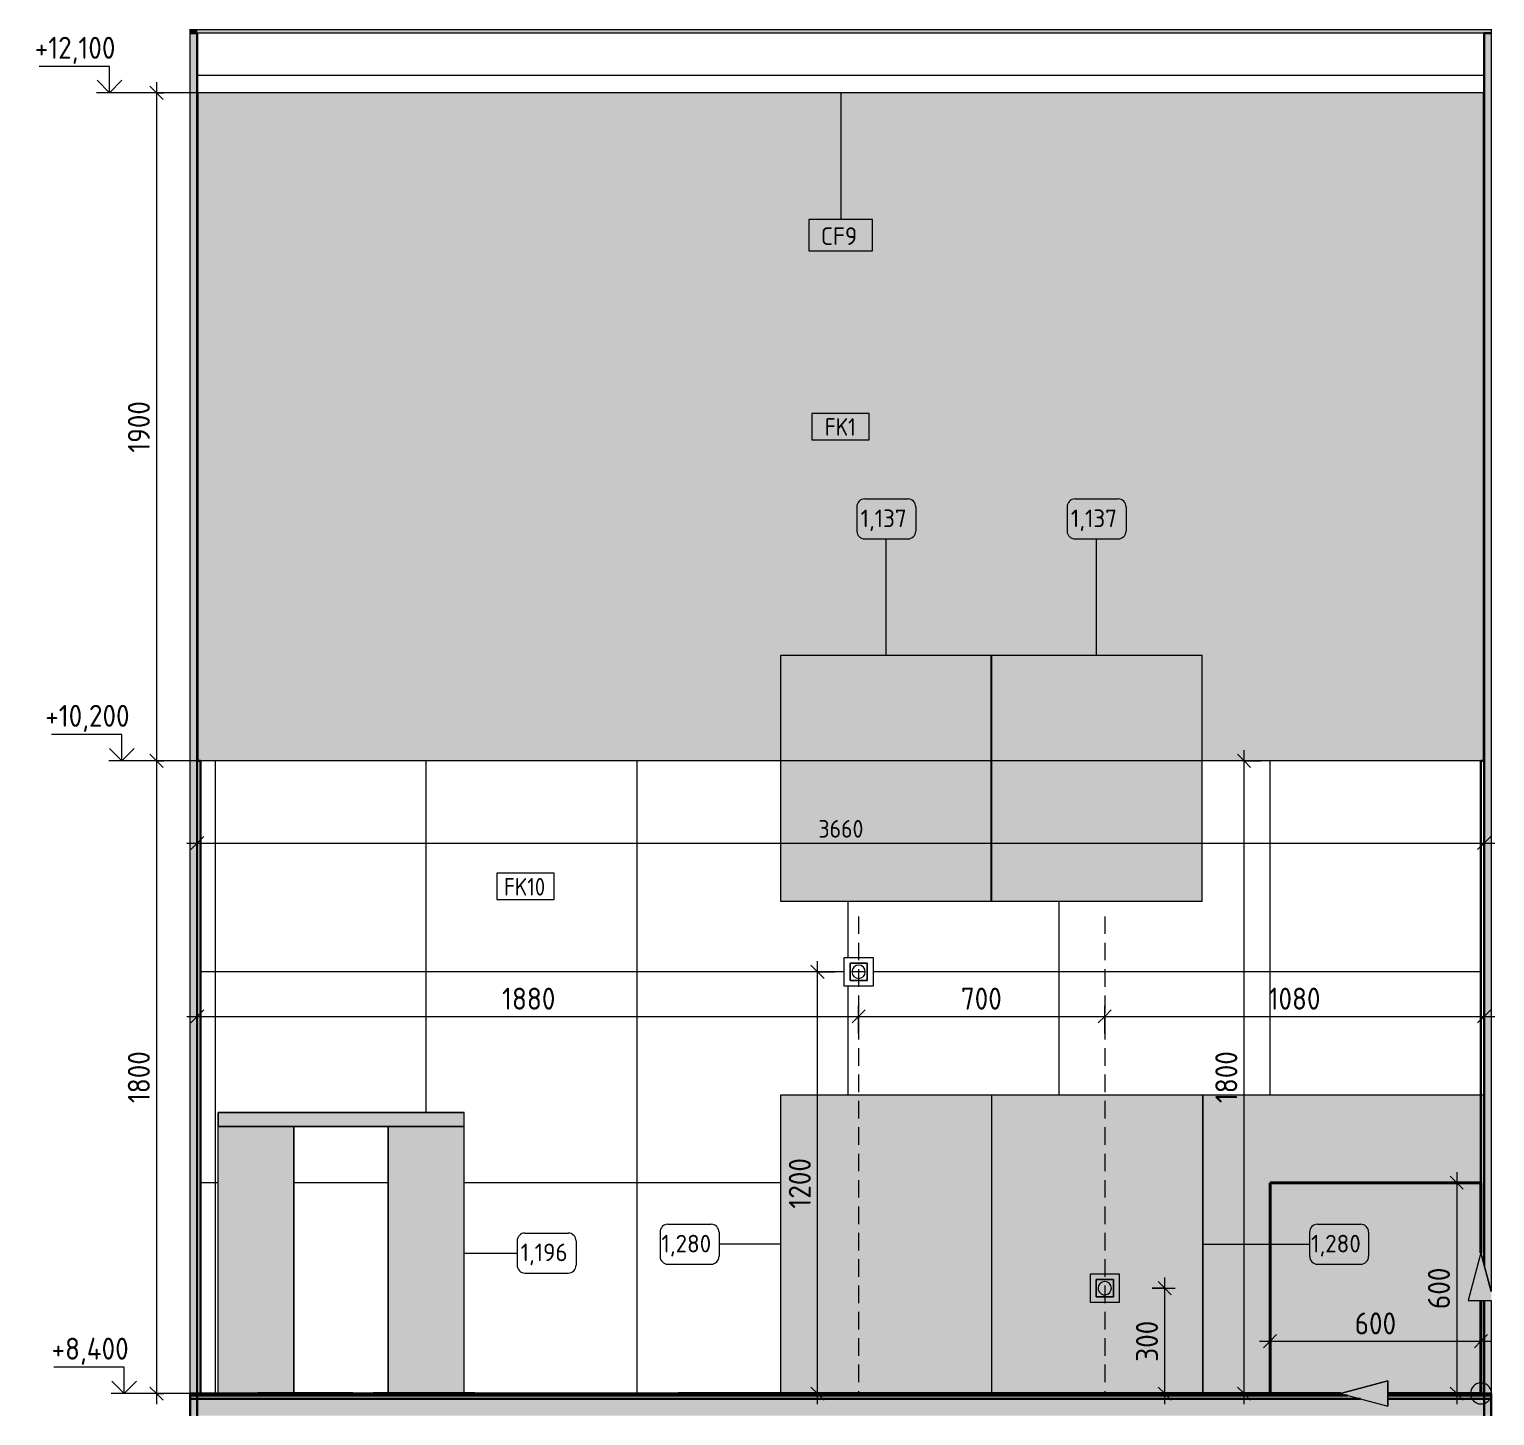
# Model space of a CAD drawing. Header units: millimetres. Extents: x 88919 to 124236, y -1987 to 12281.
# Drawn here: x 113036 to 117204, y 8337 to 12281 of the extents above; entities that cross this region are included whole.
import ezdxf

# ---------------------------------------------------------------- set-up
doc = ezdxf.new("R2010")
doc.units = ezdxf.units.MM
doc.linetypes.add('ADSK_Штрих_ш2 п1', pattern=[75, 50, -25])
for name, color, linetype, lineweight in [('A-ANNO-DIMS', 7, 'Continuous', 9), ('A-ANNO-DIMS-25', 7, 'Continuous', 9), ('A-CLNG-IDEN', 7, 'Continuous', 9), ('A-DETL', 7, 'Continuous', 9), ('A-DETL-1', 7, 'Continuous', 40), ('A-DETL-2', 7, 'ADSK_Штрих_ш2 п1', 9), ('A-DETL-GENF', 7, 'Continuous', 9), ('A-FLOR', 7, 'Continuous', 9), ('A-WALL-2', 7, 'Continuous', 9), ('A-WALL-IDEN', 7, 'Continuous', 9), ('A-WALL-PATT', 7, 'Continuous', 9), ('E-ELEC-EQPM', 7, 'Continuous', 9), ('G-ANNO-DIMS', 7, 'Continuous', 9), ('G-ANNO-DIMS-1', 7, 'Continuous', 20), ('I-FURN-IDEN', 7, 'Continuous', 9), ('I-WALL', 7, 'Continuous', 9), ('P-SANR-FIXT', 7, 'Continuous', 9), ('Электрические приборы', 7, 'Continuous', 9)]:
    doc.layers.add(name, color=color, linetype=linetype, lineweight=lineweight)
for name, color, linetype, lineweight, true_color in [('A-FLOR-1', 7, 'Continuous', 9, 0x787878), ('A-FLOR-FNSH-1', 7, 'Continuous', 30, 0x3c3c3c), ('A-FLOR-FNSH-2', 7, 'Continuous', 30, 0x757575), ('A-FLOR-FNSH-3', 251, 'Continuous', 30, 0x505050), ('A-WALL-4', 7, 'Continuous', 30, 0x3c3c3c), ('A-WALL-5', 7, 'Continuous', 30, 0x757575), ('A-WALL-FNSH-2', 7, 'Continuous', 30, 0x3c3c3c), ('A-WALL-FNSH-3', 7, 'Continuous', 30, 0x757575), ('I-FURN-10', 7, 'Continuous', 9, 0x9e9e9e), ('I-FURN-6', 7, 'Continuous', 9, 0xacacac), ('I-FURN-8', 7, 'Continuous', 9, 0xc0c0c0), ('I-FURN-9', 7, 'Continuous', 9, 0x949494), ('I-WALL-1', 7, 'Continuous', 9, 0x787878), ('Розетки', 7, 'Continuous', 9, 0xff1e23)]:
    doc.layers.add(name, color=color, linetype=linetype, lineweight=lineweight, true_color=true_color)
doc.layers.add('I-FURN-11', color=7, linetype='Continuous', lineweight=9, true_color=0xfbfbfb, transparency=0.7)
doc.layers.add('I-FURN-7', color=7, linetype='Continuous', lineweight=9, true_color=0x7f7f7f, transparency=0.7)
doc.styles.add('GOST Common_5', font='GOST_Common.ttf', dxfattribs={"height": 50})
doc.styles.add('GOST Common_6', font='GOST_Common.ttf', dxfattribs={"width": 0.9, "height": 50})
doc.styles.add('ISOCPEUR_2', font='isocpeur.ttf', dxfattribs={"width": 0.9, "height": 62.5})
doc.styles.add('ISOCPEUR_3', font='isocpeur.ttf', dxfattribs={"width": 0.9, "height": 50})
doc.dimstyles.new('ISO-2_0_0_9К_Средний_округл2', dxfattribs={"dimscale": 304.8, "dimtxt": 49.799059, "dimasz": 0.123031, "dimexe": 0.098425, "dimexo": 0, "dimgap": 0, "dimtad": 1, "dimdec": 0, "dimrnd": 10, "dimzin": 0, "dimdsep": 46, "dimtxsty": 'ISOCPEUR_3', "dimblk1": 'OBLIQUE', "dimblk2": 'OBLIQUE', "dimsah": 1, "dimcen": 0.09, "dimdle": 0.098425, "dimazin": 0, "dimtfac": 1, "dimtdec": 4, "dimtix": 1, "dimtmove": 0, "dimatfit": 3, "dimfxl": 1, "dimtvp": 1, "dimtolj": 1, "dimtzin": 0, "dimarcsym": 2})
doc.dimstyles.new('ISO-2_5_0_9К_БОЛЬШОЙ_1', dxfattribs={"dimscale": 304.8, "dimtxt": 62.248823, "dimasz": 0.123031, "dimexe": 0.098425, "dimexo": 0.246063, "dimgap": 0, "dimtad": 1, "dimdec": 0, "dimrnd": 10, "dimzin": 0, "dimdsep": 46, "dimtxsty": 'ISOCPEUR_2', "dimblk1": 'OBLIQUE', "dimblk2": 'OBLIQUE', "dimsah": 1, "dimcen": 0.09, "dimdle": 0.098425, "dimazin": 0, "dimtfac": 1, "dimtdec": 4, "dimtix": 1, "dimtmove": 0, "dimatfit": 3, "dimfxl": 1, "dimtvp": 1, "dimtolj": 1, "dimtzin": 0, "dimarcsym": 2})
pattern_1 = [(0, (123893.727, 0), (30.48, 7.62), [2.515, -20.345, 2.515, -20.345, -121.92]), (0, (123893.727, 0), (30.48, 7.62), [-45.72, 2.515, -43.205, 2.515, -20.345, -53.34]), (0, (123893.727, 0), (30.48, 7.62), [-114.3, 2.515, -12.725, 2.515, -35.585]), (120, (123905.157, 3.81), (-21.8391136, 22.5864543), [2.515, -20.345, 2.515, -20.345, -121.92]), (120, (123905.157, 3.81), (-21.8391136, 22.5864543), [-45.72, 2.515, -43.205, 2.515, -20.345, -53.34]), (120, (123905.157, 3.81), (-21.8391136, 22.5864543), [-114.3, 2.515, -12.725, 2.515, -35.585]), (240, (123908.967, 19.05), (-8.6408864, -30.2064543), [2.515, -20.345, 2.515, -20.345, -121.92]), (240, (123908.967, 19.05), (-8.6408864, -30.2064543), [-45.72, 2.515, -43.205, 2.515, -20.345, -53.34]), (240, (123908.967, 19.05), (-8.6408864, -30.2064543), [-114.3, 2.515, -12.725, 2.515, -35.585])]

# ---------------------------------------------------------------- blocks, each defined once
blk = doc.blocks.new('DOO_2D_Мойка двойная - 800х600-18611705-Развертка 3_24-2')
at = {"layer": 'P-SANR-FIXT'}
for p, q in [((-7329, 8400), (-7512.5, 8400)), ((-7329, 8400), (-7430, 8400)), ((-7430, 8400), (-7329, 8400)), ((-7372.5, 8400), (-7379.1, 8400)), ((-7379.1, 8400), (-7320, 8400)), ((-7360.6, 8400), (-7372.5, 8400)), ((-7366.2, 8400), (-7370, 8400)), ((-7370, 8400), (-7366.2, 8400)), ((-7356.2, 8400), (-7366.2, 8400)), ((-7366.2, 8400), (-7356.2, 8400)), ((-7346.4, 8400), (-7360.6, 8400)), ((-7333.8, 8400), (-7356.2, 8400)), ((-7356.2, 8400), (-7343.8, 8400)), ((-7333, 8400), (-7346.4, 8400)), ((-7343.8, 8400), (-7330, 8400)), ((-7330, 8400), (-7333.8, 8400)), ((-7328.4, 8400), (-7333, 8400)), ((-7127.4, 8400), (-7329, 8400)), ((-7130, 8400), (-7329, 8400)), ((-7329, 8400), (-7130, 8400)), ((-7320, 8400), (-7328.4, 8400)), ((-6729, 8400), (-6993.6, 8400)), ((-6993.6, 8400), (-6795, 8400)), ((-6795, 8400), (-6993.6, 8400)), ((-6845, 8400), (-6904.1, 8400)), ((-6904.1, 8400), (-6845, 8400)), ((-6855, 8400), (-6855, 8400)), ((-6712.5, 8400), (-6729, 8400))]:
    blk.add_line(p, q, dxfattribs=at)
blk = doc.blocks.new('Стол базовый прямоугольный - 1_196-25596001-Развертка 3_24-2')
at = {"layer": 'I-FURN-7'}
for points in [[(-10321, 9160), (-9621, 9160), (-9621, 9200), (-10321, 9200)], [(-10168.8, 8400), (-10105.1, 8400), (-10105.1, 9160), (-10321, 9160), (-10321, 8400)], [(-9821.8, 8400), (-9621, 8400), (-9621, 9160), (-9836.9, 9160), (-9836.9, 8400)]]:
    blk.add_hatch(color=256, dxfattribs=at).paths.add_polyline_path(points)
at = {"layer": 'I-FURN-10'}
for p, q in [((-10105.1, 9160), (-10321, 9160)), ((-10321, 9160), (-10105.1, 9160)), ((-10321, 8400), (-10321, 9160)), ((-10105.1, 9160), (-10105.1, 8400)), ((-9621, 9160), (-9836.9, 9160)), ((-9836.9, 9160), (-9621, 9160)), ((-9836.9, 9160), (-9836.9, 8400)), ((-9621, 8400), (-9621, 9160)), ((-10105.1, 8400), (-10321, 8400)), ((-9621, 8400), (-9836.9, 8400))]:
    blk.add_line(p, q, dxfattribs=at)
at = {"layer": 'I-FURN-6'}
for p, q in [((-9621, 9200), (-10321, 9200)), ((-10321, 9160), (-10321, 9200)), ((-9621, 9160), (-9621, 9200)), ((-10321, 8400), (-10321, 9160)), ((-10321, 8400), (-10321, 9160)), ((-10105.1, 9160), (-9836.9, 9160)), ((-10105.1, 8400), (-10105.1, 9160)), ((-10105.1, 8400), (-10105.1, 9160)), ((-9836.9, 8400), (-9836.9, 9160)), ((-9836.9, 8400), (-9836.9, 9160)), ((-9621, 8400), (-9621, 9160)), ((-9621, 8400), (-9621, 9160)), ((-10321, 8400), (-10105.1, 8400)), ((-9836.9, 8400), (-9621, 8400))]:
    blk.add_line(p, q, dxfattribs=at)
at = {"layer": 'I-FURN-8'}
for p, q in [((-10321, 9200), (-9621, 9200)), ((-10321, 9200), (-10321, 9160)), ((-9621, 9160), (-9621, 9200)), ((-9621, 9160), (-10321, 9160)), ((-10321, 9160), (-10105.1, 9160)), ((-10321, 8400), (-10321, 9160)), ((-10105.1, 9160), (-10105.1, 8400)), ((-9836.9, 9160), (-9621, 9160)), ((-9836.9, 9160), (-9836.9, 8400)), ((-9621, 8400), (-9621, 9160)), ((-10105.1, 8400), (-10321, 8400)), ((-9621, 8400), (-9836.9, 8400))]:
    blk.add_line(p, q, dxfattribs=at)
at = {"layer": 'I-FURN-9'}
for p, q in [((-10321, 9160), (-10105.1, 9160)), ((-10105.1, 9160), (-10321, 9160)), ((-9836.9, 9160), (-9621, 9160)), ((-9621, 9160), (-9836.9, 9160)), ((-10321, 8400), (-10105.1, 8400)), ((-9836.9, 8400), (-9621, 8400))]:
    blk.add_line(p, q, dxfattribs=at)
blk = doc.blocks.new('Шкаф параметрический - 1_280-25596496-Развертка 3_24-2')
at = {"layer": 'I-FURN-7'}
blk.add_hatch(color=256, dxfattribs=at).paths.add_polyline_path([(-8549.8, 8400), (-8120.4, 8400), (-8120.4, 9250), (-8720.4, 9250), (-8720.4, 8400)])
at = {"layer": 'I-FURN-6'}
for p, q in [((-8720.4, 9250), (-8138, 9250)), ((-8702.7, 9250), (-8120.4, 9250))]:
    blk.add_line(p, q, dxfattribs=at)
at = {"layer": 'I-FURN-8'}
for p, q in [((-8720.4, 9250), (-8120.4, 9250)), ((-8720.4, 8400), (-8720.4, 9250)), ((-8120.4, 8400), (-8120.4, 9250)), ((-8120.4, 8400), (-8720.4, 8400))]:
    blk.add_line(p, q, dxfattribs=at)
blk = doc.blocks.new('Шкаф параметрический - 1_137-25596775-Развертка 3_24-2')
at = {"layer": 'I-FURN-7'}
for points in [[(-8720.4, 10200), (-8122.3, 10200), (-8122.3, 10500), (-8720.4, 10500), (-8720.4, 10308.9)], [(-8720.4, 9800), (-8122.3, 9800), (-8122.3, 10200), (-8720.4, 10200), (-8720.4, 10149.6)]]:
    blk.add_hatch(color=256, dxfattribs=at).paths.add_polyline_path(points)
at = {"layer": 'I-FURN-10'}
blk.add_line((-8122.3, 10500), (-8120.4, 10500), dxfattribs=at)
at = {"layer": 'I-FURN-6'}
for p, q in [((-8720.4, 10500), (-8139.7, 10500)), ((-8701.1, 10500), (-8122.3, 10500))]:
    blk.add_line(p, q, dxfattribs=at)
at = {"layer": 'I-FURN-8'}
for p, q in [((-8720.4, 10500), (-8120.4, 10500)), ((-8720.4, 9800), (-8720.4, 10500)), ((-8120.4, 9800), (-8120.4, 10500)), ((-8120.4, 9800), (-8720.4, 9800))]:
    blk.add_line(p, q, dxfattribs=at)
blk = doc.blocks.new('Шкаф параметрический - 1_137-V20-Развертка 3_24-2')
at = {"layer": 'I-FURN-7'}
for points in [[(-8120.4, 10200), (-8120.4, 10500), (-8122.3, 10500), (-8122.3, 10200)], [(-7522.3, 10200), (-7522.3, 10500), (-8120.4, 10500), (-8120.4, 10200), (-7624.7, 10200)], [(-8120.4, 9800), (-8120.4, 10200), (-8122.3, 10200), (-8122.3, 9800)], [(-7522.3, 9800), (-7522.3, 10200), (-8120.4, 10200), (-8120.4, 9800), (-7624.7, 9800)]]:
    blk.add_hatch(color=256, dxfattribs=at).paths.add_polyline_path(points)
at = {"layer": 'I-FURN-10'}
blk.add_line((-8122.3, 10500), (-8120.4, 10500), dxfattribs=at)
at = {"layer": 'I-FURN-6'}
for p, q in [((-8120.4, 10500), (-7541.6, 10500)), ((-8103, 10500), (-7522.3, 10500))]:
    blk.add_line(p, q, dxfattribs=at)
at = {"layer": 'I-FURN-8'}
for p, q in [((-8122.3, 10500), (-7522.3, 10500)), ((-8122.3, 9800), (-8122.3, 10500)), ((-7522.3, 9800), (-7522.3, 10500)), ((-7522.3, 9800), (-8122.3, 9800))]:
    blk.add_line(p, q, dxfattribs=at)
blk = doc.blocks.new('Роз - p220 IP44-27334607-Развертка 3_24-2')
at = {"layer": 'Розетки'}
for p, q in [((-8523.5, 9575.5), (-8523.5, 9624.5)), ((-8523.5, 9624.5), (-8474.5, 9624.5)), ((-8474.5, 9624.5), (-8474.5, 9575.5)), ((-8474.5, 9575.5), (-8523.5, 9575.5))]:
    blk.add_line(p, q, dxfattribs=at)
for start, end in [(0, 180), (180, 0)]:
    blk.add_arc((-8499, 9600), 19, start, end, dxfattribs=at)
blk = doc.blocks.new('Рамки - Рамка х1-27334609-Развертка 3_24-2')
at = {"layer": 'E-ELEC-EQPM'}
for p, q in [((-8540, 9559), (-8540, 9641)), ((-8540, 9641), (-8458, 9641)), ((-8458, 9641), (-8458, 9559)), ((-8523.5, 9624.5), (-8523.5, 9575.5)), ((-8474.5, 9624.5), (-8523.5, 9624.5)), ((-8474.5, 9575.5), (-8474.5, 9624.5)), ((-8458, 9559), (-8540, 9559)), ((-8523.5, 9575.5), (-8474.5, 9575.5))]:
    blk.add_line(p, q, dxfattribs=at)
blk = doc.blocks.new('Роз - p220 IP44-V21-Развертка 3_24-2')
at = {"layer": 'Розетки'}
for p, q in [((-7823.5, 8675.5), (-7823.5, 8724.5)), ((-7823.5, 8724.5), (-7774.5, 8724.5)), ((-7774.5, 8724.5), (-7774.5, 8675.5)), ((-7774.5, 8675.5), (-7823.5, 8675.5))]:
    blk.add_line(p, q, dxfattribs=at)
for start, end in [(0, 180), (180, 195), (195, 0)]:
    blk.add_arc((-7799, 8700), 19, start, end, dxfattribs=at)
blk = doc.blocks.new('Рамки - Рамка х1-V22-Развертка 3_24-2')
at = {"layer": 'E-ELEC-EQPM'}
for p, q in [((-7840, 8659), (-7840, 8741)), ((-7840, 8741), (-7758, 8741)), ((-7823.5, 8724.5), (-7823.5, 8675.5)), ((-7774.5, 8724.5), (-7823.5, 8724.5)), ((-7774.5, 8675.5), (-7774.5, 8724.5)), ((-7758, 8741), (-7758, 8659)), ((-7823.5, 8675.5), (-7774.5, 8675.5)), ((-7758, 8659), (-7840, 8659))]:
    blk.add_line(p, q, dxfattribs=at)
blk = doc.blocks.new('Начало раскладки_красным - Начало раскладки_красным-26104805-Развертка 3_24-2')
at = {"layer": 'A-DETL-GENF'}
for points in [[(-6765.2, 8665.4), (-6699.6, 8665.4), (-6699.6, 8690.9), (-6729.1, 8800.6)], [(-6993.6, 8364.2), (-6993.6, 8436.7), (-7128.8, 8400.4), (-7108.7, 8395)]]:
    blk.add_hatch(color=256, dxfattribs=at).paths.add_polyline_path(points)
for p, q in [((-6729.1, 8800.6), (-6765.2, 8665.4)), ((-6729.1, 8800.6), (-6765.2, 8665.4)), ((-6699.6, 8690.9), (-6729.1, 8800.6)), ((-6729.1, 8800.6), (-6699.6, 8690.9)), ((-6765.2, 8665.4), (-6699.6, 8665.4)), ((-6765.2, 8665.4), (-6699.6, 8665.4)), ((-6728.8, 8430.6), (-6729, 8665.4)), ((-6993.6, 8436.7), (-7128.8, 8400.4)), ((-7128.8, 8400.4), (-6993.6, 8436.7)), ((-6993.6, 8364.2), (-6993.6, 8436.7)), ((-6993.6, 8436.7), (-6993.6, 8364.2)), ((-7128.8, 8400.4), (-6993.6, 8364.2)), ((-7128.8, 8400.4), (-6993.6, 8364.2)), ((-6758.8, 8400.6), (-6993.6, 8400.5))]:
    blk.add_line(p, q, dxfattribs=at)
blk.add_arc((-6728.8, 8400.6), 30, 6.3, 353.7373, dxfattribs=at)
blk = doc.blocks.new('Высотные отметки - Стрелка_Верх-17668718-Развертка 3_24-2')
at = {"layer": 'G-ANNO-DIMS'}
for p, q in [((-10594.6, 10275), (-10794.6, 10275)), ((-10594.6, 10200), (-10594.6, 10275)), ((-10556.7, 10200), (-10631.7, 10200))]:
    blk.add_line(p, q, dxfattribs=at)
at = {"layer": 'G-ANNO-DIMS-1'}
for q in [(-10630, 10235.4), (-10559.3, 10235.4)]:
    blk.add_line((-10594.6, 10200), q, dxfattribs=at)
blk = doc.blocks.new('DIMBLOCK17-Развертка 3_24-2')
at = {"layer": 'A-ANNO-DIMS-25'}
for p, q in [((113513.7, 10200), (113513.7, 9936.2)), ((113513.7, 9966.2), (113513.7, 10200)), ((117173.7, 10200), (117173.7, 9936.2)), ((117173.7, 9966.2), (117173.7, 10200)), ((113483.7, 9966.2), (117203.7, 9966.2))]:
    blk.add_line(p, q, dxfattribs=at)
at = {"layer": 'A-ANNO-DIMS-25', "lineweight": 20}
for p, q in [((113513.7, 9966.2), (113495, 9947.5)), ((113513.7, 9966.2), (113532.5, 9985)), ((117173.7, 9966.2), (117155, 9947.5)), ((117173.7, 9966.2), (117192.5, 9985))]:
    blk.add_line(p, q, dxfattribs=at)
at = {"layer": 'A-ANNO-DIMS-25', "color": 0, "insert": (115280.5, 10031.5), "char_height": 50, "width": 151.696, "attachment_point": 1, "line_spacing_factor": 1.149209, "style": 'ISOCPEUR_3'}
blk.add_mtext('3660', dxfattribs=at)
blk = doc.blocks.new('_Oblique')
at = {"color": 0, "linetype": 'ByBlock', "lineweight": -2}
blk.add_line((-0.5, -0.5), (0.5, 0.5), dxfattribs=at)
blk = doc.blocks.new('DIMBLOCK18-Развертка 3_24-2')
at = {"layer": 'A-ANNO-DIMS-25'}
for p, q in [((113513.7, 10125), (113513.7, 9443)), ((113513.7, 9473), (113513.7, 10125)), ((115394.7, 9424.5), (115394.7, 9503)), ((113483.7, 9473), (115394.7, 9473)), ((115394.7, 9473), (115394.7, 9424.5))]:
    blk.add_line(p, q, dxfattribs=at)
at = {"layer": 'A-ANNO-DIMS-25', "lineweight": 20}
for p, q in [((113513.7, 9473), (113495, 9454.3)), ((113513.7, 9473), (113532.5, 9491.8)), ((115394.7, 9473), (115375.9, 9454.3)), ((115394.7, 9473), (115413.4, 9491.8))]:
    blk.add_line(p, q, dxfattribs=at)
at = {"layer": 'A-ANNO-DIMS-25', "color": 0, "insert": (114380.6, 9554.7), "char_height": 62.5, "width": 176.691, "attachment_point": 1, "line_spacing_factor": 1.149209, "style": 'ISOCPEUR_2'}
blk.add_mtext('1880', dxfattribs=at)
blk = doc.blocks.new('DIMBLOCK19-Развертка 3_24-2')
at = {"layer": 'A-ANNO-DIMS-25'}
for p, q in [((115394.7, 9424.5), (115394.7, 9503)), ((116094.7, 9424.5), (116094.7, 9503)), ((115394.7, 9473), (116094.7, 9473)), ((115394.7, 9473), (115394.7, 9424.5)), ((116094.7, 9473), (116094.7, 9424.5))]:
    blk.add_line(p, q, dxfattribs=at)
at = {"layer": 'A-ANNO-DIMS-25', "lineweight": 20}
for p, q in [((115394.7, 9473), (115375.9, 9454.3)), ((115394.7, 9473), (115413.4, 9491.8)), ((116094.7, 9473), (116075.9, 9454.3)), ((116094.7, 9473), (116113.4, 9491.8))]:
    blk.add_line(p, q, dxfattribs=at)
at = {"layer": 'A-ANNO-DIMS-25', "color": 0, "insert": (115685.4, 9554.7), "char_height": 62.5, "width": 142.215, "attachment_point": 1, "line_spacing_factor": 1.149209, "style": 'ISOCPEUR_2'}
blk.add_mtext('700', dxfattribs=at)
blk = doc.blocks.new('DIMBLOCK20-Развертка 3_24-2')
at = {"layer": 'A-ANNO-DIMS-25'}
for p, q in [((117173.7, 10125), (117173.7, 9443)), ((117173.7, 9473), (117173.7, 10125)), ((116094.7, 9424.5), (116094.7, 9503)), ((116094.7, 9473), (117203.7, 9473)), ((116094.7, 9473), (116094.7, 9424.5))]:
    blk.add_line(p, q, dxfattribs=at)
at = {"layer": 'A-ANNO-DIMS-25', "lineweight": 20}
for p, q in [((116094.7, 9473), (116075.9, 9454.3)), ((116094.7, 9473), (116113.4, 9491.8)), ((117173.7, 9473), (117155, 9454.3)), ((117173.7, 9473), (117192.5, 9491.8))]:
    blk.add_line(p, q, dxfattribs=at)
at = {"layer": 'A-ANNO-DIMS-25', "color": 0, "insert": (116560.6, 9554.7), "char_height": 62.5, "width": 176.691, "attachment_point": 1, "line_spacing_factor": 1.149209, "style": 'ISOCPEUR_2'}
blk.add_mtext('1080', dxfattribs=at)
blk = doc.blocks.new('DIMBLOCK21-Развертка 3_24-2')
at = {"layer": 'A-ANNO-DIMS-25'}
for p, q in [((115277.7, 8370), (115277.7, 9630)), ((115326.2, 9600), (115247.7, 9600)), ((115277.7, 9600), (115326.2, 9600)), ((114347.7, 8400), (115307.7, 8400)), ((115277.7, 8400), (114347.7, 8400))]:
    blk.add_line(p, q, dxfattribs=at)
at = {"layer": 'A-ANNO-DIMS-25', "lineweight": 20}
for p, q in [((115277.7, 9600), (115259, 9618.7)), ((115277.7, 9600), (115296.5, 9581.2)), ((115277.7, 8400), (115259, 8418.8)), ((115277.7, 8400), (115296.5, 8381.3))]:
    blk.add_line(p, q, dxfattribs=at)
at = {"layer": 'A-ANNO-DIMS-25', "color": 0, "insert": (115196.1, 8926.4), "char_height": 62.5, "width": 176.691, "attachment_point": 1, "rotation": 90, "line_spacing_factor": 1.149209, "style": 'ISOCPEUR_2'}
blk.add_mtext('1200', dxfattribs=at)
blk = doc.blocks.new('DIMBLOCK22-Развертка 3_24-2')
at = {"layer": 'A-ANNO-DIMS-25', "lineweight": 20}
for p, q in [((116265.2, 8700), (116246.5, 8718.8)), ((116265.2, 8700), (116284, 8681.2)), ((116265.2, 8400), (116246.5, 8418.7)), ((116265.2, 8400), (116284, 8381.2))]:
    blk.add_line(p, q, dxfattribs=at)
at = {"layer": 'A-ANNO-DIMS-25'}
for p, q in [((116265.2, 8370), (116265.2, 8730)), ((116229.7, 8700), (116295.2, 8700)), ((116265.2, 8700), (116229.7, 8700)), ((116313.7, 8400), (116235.2, 8400)), ((116265.2, 8400), (116313.7, 8400))]:
    blk.add_line(p, q, dxfattribs=at)
at = {"layer": 'A-ANNO-DIMS-25', "color": 0, "insert": (116183.6, 8490.7), "char_height": 62.5, "width": 142.215, "attachment_point": 1, "rotation": 90, "line_spacing_factor": 1.149209, "style": 'ISOCPEUR_2'}
blk.add_mtext('300', dxfattribs=at)
blk = doc.blocks.new('М_стена_0001 - Типоразмер_без рамки-25382661-Развертка 3_24-2')
at = {"layer": 'A-WALL-IDEN'}
for p, q in [((-8468.6, 11188.1), (-8631.8, 11188.1)), ((-8631.8, 11188.1), (-8631.8, 11113.1)), ((-8468.6, 11113.1), (-8468.6, 11188.1)), ((-8631.8, 11113.1), (-8468.6, 11113.1))]:
    blk.add_line(p, q, dxfattribs=at)
blk = doc.blocks.new('М_потолков - Марка_ Имя типа-25382930-Развертка 3_24-2')
at = {"layer": 'A-CLNG-IDEN'}
for p, q in [((-8459.4, 11739.4), (-8640.6, 11739.4)), ((-8640.6, 11739.4), (-8640.6, 11650)), ((-8459.4, 11650), (-8459.4, 11739.4)), ((-8640.6, 11650), (-8459.4, 11650))]:
    blk.add_line(p, q, dxfattribs=at)
blk = doc.blocks.new('Марка_Мебель - В прямоуг_Balcon_Марка-25523697-Развертка 3_24-2')
at = {"layer": 'I-FURN-IDEN'}
for p, q in [((-9447.9, 8856.9), (-9325.1, 8856.9)), ((-9470.4, 8834.4), (-9470.4, 8765.4)), ((-9302.6, 8834.4), (-9302.6, 8765.6)), ((-9448, 8743.1), (-9325.1, 8743.1))]:
    blk.add_line(p, q, dxfattribs=at)
for centre, radius, start, end in [((-9447.9, 8834.4), 22.5, 90, 180), ((-9325.1, 8834.4), 22.5, 0, 90), ((-9448, 8765.4), 22.3, 180, 270), ((-9325.1, 8765.6), 22.5, 270, 0)]:
    blk.add_arc(centre, radius, start, end, dxfattribs=at)
blk = doc.blocks.new('DIMBLOCK23-Развертка 3_24-2')
at = {"layer": 'A-ANNO-DIMS-25', "lineweight": 20}
for p, q in [((116490.8, 10200), (116472.1, 10218.8)), ((116490.8, 10200), (116509.6, 10181.2)), ((116490.8, 8400), (116472.1, 8418.7)), ((116490.8, 8400), (116509.6, 8381.2))]:
    blk.add_line(p, q, dxfattribs=at)
at = {"layer": 'A-ANNO-DIMS-25'}
for p, q in [((116490.8, 8370), (116490.8, 10230)), ((116539.3, 10200), (116460.8, 10200)), ((116490.8, 10200), (116539.3, 10200)), ((116539.3, 8400), (116460.8, 8400)), ((116490.8, 8400), (116539.3, 8400))]:
    blk.add_line(p, q, dxfattribs=at)
at = {"layer": 'A-ANNO-DIMS-25', "color": 0, "insert": (116409.2, 9226.4), "char_height": 62.5, "width": 176.691, "attachment_point": 1, "rotation": 90, "line_spacing_factor": 1.149209, "style": 'ISOCPEUR_2'}
blk.add_mtext('1800', dxfattribs=at)
blk = doc.blocks.new('DIMBLOCK24-Развертка 3_24-2')
at = {"layer": 'A-ANNO-DIMS-25'}
for p, q in [((116534.7, 8549.3), (117194.7, 8549.3)), ((116564.7, 8500.8), (116564.7, 8579.3)), ((116564.7, 8549.3), (116564.7, 8500.8)), ((117164.7, 8500.8), (117164.7, 8579.3)), ((117164.7, 8549.3), (117164.7, 8500.8))]:
    blk.add_line(p, q, dxfattribs=at)
at = {"layer": 'A-ANNO-DIMS-25', "lineweight": 20}
for p, q in [((116564.7, 8549.3), (116546, 8530.5)), ((116564.7, 8549.3), (116583.5, 8568)), ((117164.7, 8549.3), (117146, 8530.5)), ((117164.7, 8549.3), (117183.5, 8568))]:
    blk.add_line(p, q, dxfattribs=at)
at = {"layer": 'A-ANNO-DIMS-25', "color": 0, "insert": (116805.5, 8631), "char_height": 62.5, "width": 142.215, "attachment_point": 1, "line_spacing_factor": 1.149209, "style": 'ISOCPEUR_2'}
blk.add_mtext('600', dxfattribs=at)
blk = doc.blocks.new('DIMBLOCK25-Развертка 3_24-2')
at = {"layer": 'A-ANNO-DIMS-25', "lineweight": 20}
for p, q in [((117095.6, 9000), (117076.8, 9018.8)), ((117095.6, 9000), (117114.3, 8981.3)), ((117095.6, 8400), (117076.8, 8418.7)), ((117095.6, 8400), (117114.3, 8381.2))]:
    blk.add_line(p, q, dxfattribs=at)
at = {"layer": 'A-ANNO-DIMS-25'}
for p, q in [((117095.6, 9030), (117095.6, 8370)), ((117047.1, 9000), (117125.6, 9000)), ((117095.6, 9000), (117047.1, 9000)), ((117047.1, 8400), (117125.6, 8400)), ((117095.6, 8400), (117047.1, 8400))]:
    blk.add_line(p, q, dxfattribs=at)
at = {"layer": 'A-ANNO-DIMS-25', "color": 0, "insert": (117013.9, 8640.7), "char_height": 62.5, "width": 142.215, "attachment_point": 1, "rotation": 90, "line_spacing_factor": 1.149209, "style": 'ISOCPEUR_2'}
blk.add_mtext('600', dxfattribs=at)
blk = doc.blocks.new('DIMBLOCK26-Развертка 3_24-2')
at = {"layer": 'A-ANNO-DIMS-25'}
for p, q in [((113397.9, 12130), (113397.9, 10200)), ((113439.7, 12100), (113367.9, 12100)), ((113397.9, 12100), (113418.7, 12100)), ((113439.2, 10200), (113367.9, 10200)), ((113397.9, 10200), (113418.7, 10200))]:
    blk.add_line(p, q, dxfattribs=at)
at = {"layer": 'A-ANNO-DIMS-25', "lineweight": 20}
for p, q in [((113397.9, 12100), (113379.2, 12118.8)), ((113397.9, 12100), (113416.7, 12081.2)), ((113397.9, 10200), (113379.2, 10218.8)), ((113397.9, 10200), (113416.7, 10181.2))]:
    blk.add_line(p, q, dxfattribs=at)
at = {"layer": 'A-ANNO-DIMS-25', "color": 0, "insert": (113316.3, 11076.4), "char_height": 62.5, "width": 176.691, "attachment_point": 1, "rotation": 90, "line_spacing_factor": 1.149209, "style": 'ISOCPEUR_2'}
blk.add_mtext('1900', dxfattribs=at)
blk = doc.blocks.new('DIMBLOCK27-Развертка 3_24-2')
at = {"layer": 'A-ANNO-DIMS-25', "lineweight": 20}
for p, q in [((113397.9, 10200), (113379.2, 10218.8)), ((113397.9, 10200), (113416.7, 10181.2)), ((113397.9, 8400), (113379.2, 8418.7)), ((113397.9, 8400), (113416.7, 8381.2))]:
    blk.add_line(p, q, dxfattribs=at)
at = {"layer": 'A-ANNO-DIMS-25'}
for p, q in [((113439.2, 10200), (113367.9, 10200)), ((113397.9, 10200), (113397.9, 8370)), ((113397.9, 10200), (113418.7, 10200)), ((113418.7, 8400), (113367.9, 8400)), ((113397.9, 8400), (113418.7, 8400))]:
    blk.add_line(p, q, dxfattribs=at)
at = {"layer": 'A-ANNO-DIMS-25', "color": 0, "insert": (113316.3, 9226.4), "char_height": 62.5, "width": 176.691, "attachment_point": 1, "rotation": 90, "line_spacing_factor": 1.149209, "style": 'ISOCPEUR_2'}
blk.add_mtext('1800', dxfattribs=at)

msp = doc.modelspace()

# ---------------------------------------------------------------- hatches: boundary and pattern name
at = {"layer": 'A-FLOR-1'}
h = msp.add_hatch(dxfattribs=at)
h.set_pattern_fill('FP_13', color=256, style=0, pattern_type=2)
h.set_pattern_definition([(45, (123893.727, 0), (-18.85854, 18.85854), [26.67, -4.445, 0.889, -4.445]), (45, (123893.727, 18.847), (-18.85854, 18.85854), []), (50, (123893.727, 0), (31.882273, -2.78904), [3.334, -36.671]), (355, (123893.727, 0), (-6.16744, 33.43476), [2.667, -29.337]), (100.451, (123896.384, -0.232), (25.71478, 30.64491), [2.833, -31.166]), (46.184, (123893.727, 8.89), (47.43861, -7.35742), [5.001, -55.007]), (96.636, (123897.68, 8.277), (41.54552, 43.30015), [4.25, -46.749]), (351.184, (123893.727, 8.89), (41.54594, 43.29915), [4, -44.005]), (21, (123898.172, 6.667), (26.53271, -17.896184), [3.334, -36.671]), (326, (123898.172, 6.667), (10.81533, 32.23273), [2.667, -29.337]), (71.451, (123900.383, 5.176), (37.3476, 14.33587), [2.833, -31.166]), (37.5, (123893.727, 0), (0.540908, 14.797043), [0.8382, -28.143, 0.8382, -28.943, -29.448]), (37.5, (123893.727, 0), (0.540908, 14.797043), [-58.763, 0.8382, -28.61]), (7.5, (123893.727, 0), (11.693745, 17.531323), [0.8382, -16.142, 0.8382, -27.476, -11.224]), (7.5, (123893.727, 0), (11.693745, 17.531323), [-45.295, 0.8382, -10.385]), (327.5, (123883.815, 0), (23.728552, -1.002312), [0.8382, -10.274, 0.8382, -33.833, -46.006]), (327.5, (123883.815, 0), (23.728552, -1.002312), [-45.783, 0.8382, -45.168]), (317.5, (123879.37, 0), (25.92281, 4.44989), [0.8382, -13.608, 0.8382, -22.187, -32.671]), (317.5, (123879.37, 0), (25.92281, 4.44989), [-37.471, 0.8382, -31.833])])
h.paths.add_polyline_path([(113493.7, 8337.3), (117194.1, 8337.3), (117194.1, 8395), (116900.1, 8395), (116900.1, 8364.2), (116785, 8395), (113493.7, 8395)])
at = {"layer": 'A-WALL-PATT'}
msp.add_hatch(color=256, dxfattribs=at).paths.add_polyline_path([(113514.7, 10200), (115173.3, 10200), (115173.3, 10500), (116371.4, 10500), (116371.4, 10200), (117172.7, 10200), (117172.7, 12100), (113514.7, 12100), (113514.7, 10308.9)])
h = msp.add_hatch(dxfattribs=at)
h.set_pattern_fill('FP_14', color=256, style=0, pattern_type=2)
h.set_pattern_definition([(90, (117764.7, 8400), (-600, 4e-14), []), (180, (117764.7, 8400), (-7e-14, -600), [])])
h.paths.add_polyline_path([(113572.7, 8400), (113572.7, 9200), (114272.7, 9200), (114272.7, 8400), (115173.3, 8400), (115173.3, 9250), (116373.3, 9250), (116373.3, 8400), (116374.8, 8400), (116374.8, 9250), (117164.7, 9250), (117164.7, 10200), (116371.4, 10200), (116371.4, 9800), (115173.3, 9800), (115173.3, 10200), (113522.7, 10200), (113522.7, 8400)])
h.paths.add_polyline_path([(113788.6, 8400), (114056.8, 8400), (114056.8, 9160), (113788.6, 9160), (113788.6, 8583.8)])
h.paths.add_polyline_path([(115353.7, 9559), (115353.7, 9641), (115435.7, 9641), (115435.7, 9559), (115370.2, 9559)])
h.paths.add_polyline_path([(115394.7, 9581), (115399.6, 9581.6), (115404.2, 9583.5), (115408.1, 9586.6), (115411.1, 9590.5), (115413, 9595.1), (115413.6, 9600.4), (115413, 9604.9), (115411.1, 9609.5), (115408.1, 9613.4), (115404.2, 9616.5), (115399.6, 9618.4), (115394.7, 9619), (115389.8, 9618.4), (115385.2, 9616.5), (115381.3, 9613.4), (115378.2, 9609.5), (115376.3, 9604.9), (115375.7, 9600), (115376.3, 9595.1), (115378.2, 9590.5), (115381.3, 9586.6), (115385.2, 9583.5), (115389.8, 9581.6)])
at = {"layer": 'I-FURN-11'}
msp.add_hatch(color=256, dxfattribs=at).paths.add_polyline_path([(116374.8, 8400), (116766.3, 8400), (116764.9, 8400.4), (116900.1, 8436.7), (116900.1, 8400), (117174.8, 8400), (117174.8, 8665.4), (117128.5, 8665.4), (117164.7, 8800.4), (117174.8, 8762.9), (117174.8, 9250), (116374.8, 9250), (116374.8, 8583.8)])
at = {"layer": 'I-WALL'}
for points in [[(113493.8, 12270), (113513.7, 12270), (113513.7, 12280), (113493.7, 12280), (113493.7, 12270)], [(117173.7, 12270), (117193.7, 12270), (117193.7, 12280), (113513.7, 12280), (113513.7, 12270), (117165.4, 12270)]]:
    msp.add_hatch(color=256, dxfattribs=at).paths.add_polyline_path(points)
at = {"layer": 'I-WALL-1'}
h = msp.add_hatch(dxfattribs=at)
h.set_pattern_fill('FP_11', color=256, style=0, pattern_type=2)
h.set_pattern_definition(pattern_1)
h.paths.add_polyline_path([(113493.7, 8400), (113513.7, 8400), (113513.7, 12270), (113493.7, 12270), (113493.7, 8401.6)])
h = msp.add_hatch(dxfattribs=at)
h.set_pattern_fill('FP_11', color=256, style=0, pattern_type=2)
h.set_pattern_definition(pattern_1)
h.paths.add_polyline_path([(117193.7, 8400), (117193.7, 8665.4), (117174.8, 8665.4), (117174.8, 8400)])
h.paths.add_polyline_path([(117193.7, 8692.4), (117193.7, 12270), (117173.7, 12270), (117173.7, 9250), (117174.8, 9250), (117174.8, 8762.9)])
h = msp.add_hatch(dxfattribs=at)
h.set_pattern_fill('FP_11', color=256, style=0, pattern_type=2)
h.set_pattern_definition(pattern_1)
h.paths.add_polyline_path([(113493.7, 8395), (113513.7, 8395), (113513.7, 8400), (113493.7, 8400)])
h = msp.add_hatch(dxfattribs=at)
h.set_pattern_fill('FP_11', color=256, style=0, pattern_type=2)
h.set_pattern_definition(pattern_1)
h.paths.add_polyline_path([(117174.8, 8395), (117193.7, 8395), (117193.7, 8400), (117173.7, 8400), (117173.7, 8395)])

# ---------------------------------------------------------------- linework, layer by layer
at = {"layer": 'A-CLNG-IDEN'}
msp.add_line((115343.7, 12100), (115343.7, 11739.4), dxfattribs=at)
at = {"layer": 'A-DETL'}
msp.add_line((113513.7, 12150), (117173.7, 12150), dxfattribs=at)
at = {"layer": 'A-DETL-1'}
for p, q in [((117164.7, 9000), (116564.7, 9000)), ((116564.7, 9000), (116564.7, 8400)), ((117164.7, 8800.4), (117164.7, 9000)), ((117164.7, 8400), (117164.7, 8665.4)), ((113686.2, 8400), (113788.6, 8400)), ((113788.6, 8400), (113956.2, 8400)), ((114014.1, 8400), (114056.8, 8400)), ((114056.8, 8400), (114272.7, 8400)), ((114272.7, 8400), (114303.2, 8400)), ((114881.3, 8400), (115173.3, 8400)), ((115173.3, 8400), (116373.3, 8400)), ((116373.3, 8400), (116374.8, 8400)), ((116374.8, 8400), (116564.7, 8400)), ((116564.7, 8400), (116766.3, 8400)), ((116564.7, 8400), (116766.3, 8400)), ((116900.1, 8400), (117026.2, 8400)), ((116900.1, 8400), (117164.7, 8400))]:
    msp.add_line(p, q, dxfattribs=at)
at = {"layer": 'A-DETL-2'}
for p, q in [((115394.7, 9757.5), (115394.7, 8400)), ((116094.7, 9757.5), (116094.7, 8400))]:
    msp.add_line(p, q, dxfattribs=at)
at = {"layer": 'A-FLOR'}
msp.add_line((113493.7, 12280), (117194.1, 12280), dxfattribs=at)
at = {"layer": 'A-FLOR-FNSH-1'}
for p, q in [((113493.7, 8400), (113493.7, 8385)), ((116785, 8395), (113493.7, 8395)), ((113493.7, 8385), (116822.4, 8385)), ((117194.1, 8395), (116900.1, 8395)), ((116900.1, 8385), (117193.7, 8385)), ((117193.7, 8385), (117193.7, 8400))]:
    msp.add_line(p, q, dxfattribs=at)
at = {"layer": 'A-FLOR-FNSH-2'}
msp.add_line((117193.7, 8400), (116900.1, 8400), dxfattribs=at)
at = {"layer": 'A-FLOR-FNSH-3'}
msp.add_line((116766.3, 8400), (113493.7, 8400), dxfattribs=at)
at = {"layer": 'A-WALL-2'}
for p, q in [((113493.7, 8400), (113493.7, 12270)), ((117193.7, 12270), (117193.7, 8692.4)), ((117193.7, 8665.4), (117193.7, 8400))]:
    msp.add_line(p, q, dxfattribs=at)
at = {"layer": 'A-WALL-4'}
for p, q in [((113513.7, 12270), (113493.7, 12270)), ((113513.7, 8337.3), (113513.7, 12270)), ((117173.7, 12270), (117173.7, 9250)), ((117193.7, 12270), (117173.7, 12270)), ((113493.7, 8385), (113493.7, 8337.3)), ((117193.7, 8337.3), (117193.7, 8385))]:
    msp.add_line(p, q, dxfattribs=at)
at = {"layer": 'A-WALL-5'}
msp.add_line((117173.7, 8400), (117173.7, 8337.3), dxfattribs=at)
at = {"layer": 'A-WALL-FNSH-2'}
for p, q in [((113514.7, 12100), (113513.7, 12100)), ((113514.7, 10200), (113514.7, 12100)), ((117173.7, 12100), (117172.7, 12100)), ((117172.7, 12100), (117172.7, 10200)), ((113522.7, 10200), (113513.7, 10200)), ((113522.7, 8400), (113522.7, 10200)), ((117173.7, 10200), (117164.7, 10200)), ((117164.7, 10200), (117164.7, 8800.4)), ((113513.7, 8400), (113522.7, 8400))]:
    msp.add_line(p, q, dxfattribs=at)
at = {"layer": 'A-WALL-FNSH-3'}
for p, q in [((117173.7, 8766.9), (117173.7, 9250)), ((117164.7, 8665.4), (117164.7, 8400)), ((117173.7, 8400), (117173.7, 8665.4))]:
    msp.add_line(p, q, dxfattribs=at)
at = {"layer": 'G-ANNO-DIMS'}
for p, q in [((113620.1, 12100), (113264, 12100)), ((113430, 10200), (113299.1, 10200)), ((113560.6, 10200), (113430, 10200)), ((113548.7, 8400), (113305.8, 8400))]:
    msp.add_line(p, q, dxfattribs=at)
at = {"layer": 'I-FURN-8'}
for p, q in [((116374.8, 9250), (117174.8, 9250)), ((116374.8, 8400), (116374.8, 9250)), ((117174.8, 9250), (117174.8, 8762.9)), ((117174.8, 8665.4), (117174.8, 8400)), ((116564.7, 8400), (116374.8, 8400)), ((116766.3, 8400), (116564.7, 8400)), ((117164.7, 8400), (116900.1, 8400)), ((117174.8, 8400), (117164.7, 8400))]:
    msp.add_line(p, q, dxfattribs=at)
at = {"layer": 'I-FURN-IDEN'}
for p, q in [((115473.3, 10500), (115473.3, 10831)), ((116071.4, 10500), (116071.4, 10831)), ((114272.7, 8800), (114423.4, 8800)), ((115173.3, 8825), (114997.5, 8825)), ((116373.3, 8825), (116677.4, 8825))]:
    msp.add_line(p, q, dxfattribs=at)
at = {"layer": 'I-WALL'}
for p, q in [((113493.7, 12270), (113493.7, 12280.5)), ((117173.7, 12270), (113513.7, 12270)), ((117193.7, 12280.5), (117193.7, 12270)), ((117172.7, 12100), (113514.7, 12100)), ((117164.7, 10200), (113522.7, 10200))]:
    msp.add_line(p, q, dxfattribs=at)

# ---------------------------------------------------------------- block references
at = {"layer": 'A-CLNG-IDEN'}
msp.add_blockref('М_потолков - Марка_ Имя типа-25382930-Развертка 3_24-2', (123893.7, 0), dxfattribs=at)
at = {"layer": 'A-DETL-GENF'}
msp.add_blockref('Начало раскладки_красным - Начало раскладки_красным-26104805-Развертка 3_24-2', (123893.7, 0), dxfattribs=at)
at = {"layer": 'A-WALL-IDEN'}
for p in [(123893.7, 0), (122997.4, -1307.9)]:
    msp.add_blockref('М_стена_0001 - Типоразмер_без рамки-25382661-Развертка 3_24-2', p, dxfattribs=at)
at = {"layer": 'E-ELEC-EQPM'}
for name in ['Рамки - Рамка х1-27334609-Развертка 3_24-2', 'Рамки - Рамка х1-V22-Развертка 3_24-2']:
    msp.add_blockref(name, (123893.7, 0), dxfattribs=at)
at = {"layer": 'G-ANNO-DIMS'}
for p in [(123858.6, 1900), (123893.7, 0), (123900.4, -1800)]:
    msp.add_blockref('Высотные отметки - Стрелка_Верх-17668718-Развертка 3_24-2', p, dxfattribs=at)
at = {"layer": 'I-FURN-6'}
msp.add_blockref('Стол базовый прямоугольный - 1_196-25596001-Развертка 3_24-2', (123893.7, 0), dxfattribs=at)
at = {"layer": 'I-FURN-8'}
for name, p in [('Шкаф параметрический - 1_137-25596775-Развертка 3_24-2', (123893.7, 0)), ('Шкаф параметрический - 1_137-V20-Развертка 3_24-2', (123893.7, 0)), ('Шкаф параметрический - 1_280-25596496-Развертка 3_24-2', (123893.7, 0)), ('Шкаф параметрический - 1_280-25596496-Развертка 3_24-2', (124493.7, 0))]:
    msp.add_blockref(name, p, dxfattribs=at)
at = {"layer": 'I-FURN-IDEN'}
for p in [(124859.9, 2087.9), (125458, 2087.9), (124300.2, 25), (126147.8, 25), (123893.7, 0)]:
    msp.add_blockref('Марка_Мебель - В прямоуг_Balcon_Марка-25523697-Развертка 3_24-2', p, dxfattribs=at)
at = {"layer": 'P-SANR-FIXT'}
msp.add_blockref('DOO_2D_Мойка двойная - 800х600-18611705-Развертка 3_24-2', (123893.7, 0), dxfattribs=at)
at = {"layer": 'Электрические приборы'}
for name in ['Роз - p220 IP44-27334607-Развертка 3_24-2', 'Роз - p220 IP44-V21-Развертка 3_24-2']:
    msp.add_blockref(name, (123893.7, 0), dxfattribs=at)

# ---------------------------------------------------------------- texts
at = {"layer": 'A-CLNG-IDEN', "insert": (115287.3, 11717.3), "char_height": 50, "width": 132.278, "attachment_point": 1, "style": 'GOST Common_5'}
msp.add_mtext('CF9', dxfattribs=at)
at = {"layer": 'A-WALL-IDEN', "char_height": 50, "attachment_point": 1, "style": 'GOST Common_6'}
for s, insert, width in [('FK1', (115298.7, 11174.5), 111.835), ('FK10', (114386, 9866.6), 151.519)]:
    msp.add_mtext(s, dxfattribs=dict(at, insert=insert, width=width))
at = {"layer": 'I-FURN-IDEN', "char_height": 50, "attachment_point": 1, "style": 'GOST Common_5'}
for s, insert, width in [('1,137', (115400.2, 10914.7), 168.354), ('1,137', (115998.3, 10914.7), 168.354), ('1,280', (114833.9, 8851.8), 184.388), ('1,280', (116681.5, 8851.8), 184.388), ('1,196', (114433.2, 8826.8), 170.359)]:
    msp.add_mtext(s, dxfattribs=dict(at, insert=insert, width=width))

# ---------------------------------------------------------------- dimensions: what is measured, and where the dimension line sits
at = {"layer": 'A-ANNO-DIMS'}
for base, p1, p2, override, picture, middle in [((113397.9, 8400), (113514.2, 10200), (113493.7, 8400), {"dimpost": '<>', "dimfxl": 1800.116732}, 'DIMBLOCK27-Развертка 3_24-2', (113366.7, 9300)), ((116490.8, 10200), (116464.3, 8400), (116464.3, 10200), {"dimpost": '<>', "dimfxl": 1800}, 'DIMBLOCK23-Развертка 3_24-2', (116459.6, 9300)), ((115277.7, 9600), (114272.7, 8400), (115251.2, 9600), {"dimpost": '<>', "dimfxl": 1548.352194}, 'DIMBLOCK21-Развертка 3_24-2', (115246.5, 9000)), ((117095.6, 8400), (117122.1, 9000), (117122.1, 8400), {"dimpost": '<>', "dimfxl": 600}, 'DIMBLOCK25-Развертка 3_24-2', (117064.3, 8700)), ((116265.2, 8700), (116238.7, 8400), (116154.7, 8700), {"dimpost": '<>', "dimfxl": 311.549861}, 'DIMBLOCK22-Развертка 3_24-2', (116234, 8550))]:
    dim = msp.add_linear_dim(base=base, p1=p1, p2=p2, angle=90, dimstyle='ISO-2_5_0_9К_БОЛЬШОЙ_1', override=override, dxfattribs=at)
    dim.commit()
    dim.dimension.update_dxf_attribs({"geometry": picture, "text_midpoint": middle})
for base, p1, p2, dimstyle, override, picture, middle in [((117173.7, 9966.2), (113513.7, 10200), (117173.7, 10200), 'ISO-2_0_0_9К_Средний_округл2', {"dimpost": '<>', "dimfxl": 3659.999991}, 'DIMBLOCK17-Развертка 3_24-2', (115343.7, 9991.2)), ((115394.7, 9473), (113513.7, 10200), (115394.7, 9499.5), 'ISO-2_5_0_9К_БОЛЬШОЙ_1', {"dimpost": '<>', "dimfxl": 2007.157858}, 'DIMBLOCK18-Развертка 3_24-2', (114454.2, 9504.3)), ((117173.7, 9473), (116094.7, 9499.5), (117173.7, 10200), 'ISO-2_5_0_9К_БОЛЬШОЙ_1', {"dimpost": '<>', "dimfxl": 1286.469793}, 'DIMBLOCK20-Развертка 3_24-2', (116634.2, 9504.3)), ((116094.7, 9473), (115394.7, 9499.5), (116094.7, 9499.5), 'ISO-2_5_0_9К_БОЛЬШОЙ_1', {"dimpost": '<>', "dimfxl": 700}, 'DIMBLOCK19-Развертка 3_24-2', (115744.7, 9504.3)), ((117164.7, 8549.3), (116564.7, 8575.8), (117164.7, 8575.8), 'ISO-2_5_0_9К_БОЛЬШОЙ_1', {"dimpost": '<>', "dimfxl": 600}, 'DIMBLOCK24-Развертка 3_24-2', (116864.7, 8580.5))]:
    dim = msp.add_linear_dim(base=base, p1=p1, p2=p2, dimstyle=dimstyle, override=override, dxfattribs=at)
    dim.commit()
    dim.dimension.update_dxf_attribs({"geometry": picture, "text_midpoint": middle})

# ---------------------------------------------------------------- next in the draw order: texts
at = {"layer": 'G-ANNO-DIMS', "char_height": 62.5, "attachment_point": 1, "line_spacing_factor": 1.149209, "style": 'ISOCPEUR_2', "bg_fill": 3, "box_fill_scale": 1.25, "bg_fill_color": 256, "bg_fill_true_color": 13158600, "bg_fill_transparency": 0}
for s, insert, width in [('+12,100', (113051.6, 12259.2), 275.62), ('+10,200', (113081.5, 10359.2), 288.318), ('+8,400', (113099.3, 8559.2), 261.428)]:
    msp.add_mtext(s, dxfattribs=dict(at, insert=insert, width=width))

# ---------------------------------------------------------------- next in the draw order: dimensions: what is measured, and where the dimension line sits
at = {"layer": 'A-ANNO-DIMS'}
dim = msp.add_linear_dim(base=(113397.9, 10200), p1=(113514.7, 12100), p2=(113514.2, 10200), angle=90, dimstyle='ISO-2_5_0_9К_БОЛЬШОЙ_1', override={"dimpost": '<>', "dimfxl": 1900.000066}, dxfattribs=at)
dim.commit()
dim.dimension.update_dxf_attribs({"geometry": 'DIMBLOCK26-Развертка 3_24-2', "text_midpoint": (113366.7, 11150)})

doc.saveas('drawing.dxf')
